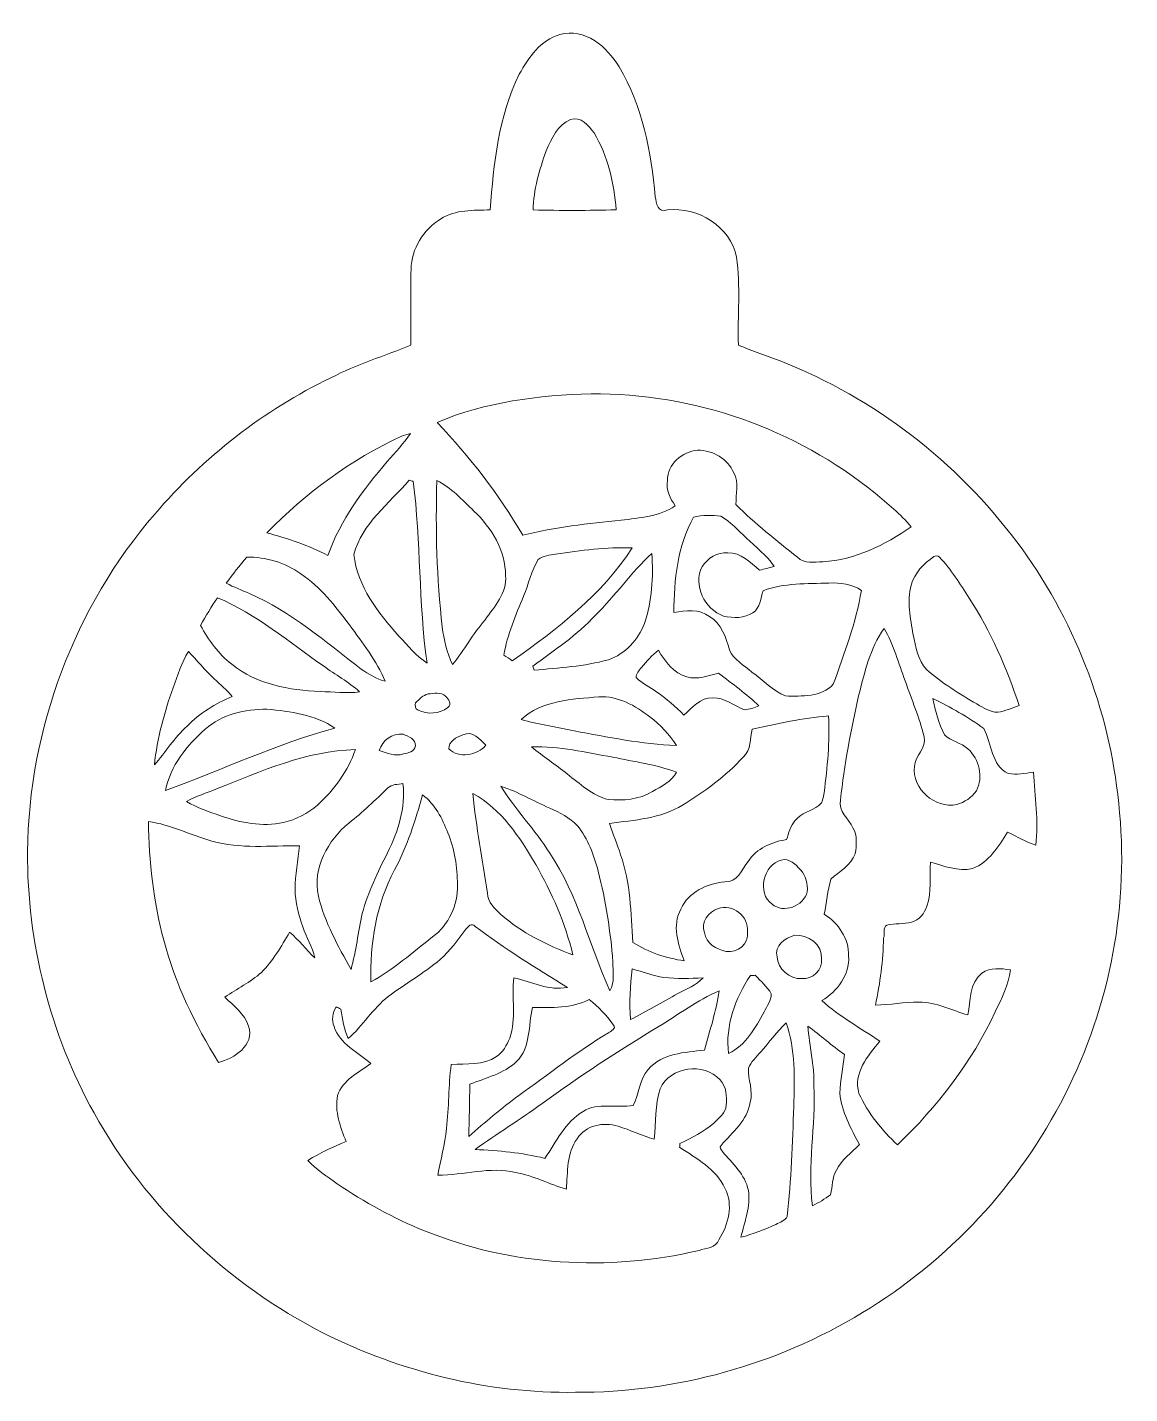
# Model space of a CAD drawing. Header units: centimetres. Extents: x -12.8 to 13, y -15.9 to 16.
import ezdxf

# ---------------------------------------------------------------- set-up
doc = ezdxf.new("R2010")
doc.units = ezdxf.units.CM
doc.header["$MEASUREMENT"] = 0
doc.layers.add('Layer 1', color=7, linetype='Continuous')

msp = doc.modelspace()

# ---------------------------------------------------------------- linework, layer by layer
at = {"layer": 'Layer 1', "color": 251, "lineweight": 9}
for points, knots in [([(-0.34659, 15.84936), (0.24361, 16.01905), (0.75866, 15.56291), (1.04194, 15.09336), (1.04194, 15.09336), (1.59086, 14.17931), (1.78842, 13.10652), (1.88755, 12.05841), (1.88755, 12.05841), (1.90554, 11.90989), (1.94364, 11.67036), (2.17013, 11.75114), (2.17013, 11.75114), (2.88132, 11.82876), (3.64121, 11.36909), (3.78585, 10.64695), (3.78585, 10.64695), (3.8818, 9.96821), (3.81019, 9.27747), (3.82783, 8.59378), (3.82783, 8.59378), (4.15767, 8.44421), (4.50763, 8.34507), (4.84206, 8.20573), (4.84206, 8.20573), (7.01836, 7.35024), (8.93394, 5.86258), (10.33447, 3.99356), (10.33447, 3.99356), (11.66656, 2.22297), (12.49912, 0.08231), (12.71784, -2.12184), (12.71784, -2.12184), (12.97431, -4.45229), (12.52205, -6.8533), (11.45525, -8.93962), (11.45525, -8.93962), (10.39867, -11.03089), (8.73567, -12.8096), (6.73261, -14.02245), (6.73261, -14.02245), (4.72178, -15.24271), (2.37191, -15.89711), (0.01924, -15.88406), (0.01924, -15.88406), (-2.01911, -15.91686), (-4.04899, -15.41063), (-5.86862, -14.50152), (-5.86862, -14.50152), (-8.10488, -13.3564), (-10.01694, -11.55759), (-11.23155, -9.35238), (-11.23155, -9.35238), (-12.26872, -7.49888), (-12.79048, -5.37234), (-12.78801, -3.25108), (-12.78801, -3.25108), (-12.75308, -0.38194), (-11.69193, 2.46815), (-9.81197, 4.6402), (-9.81197, 4.6402), (-8.6785, 5.97053), (-7.27127, 7.06731), (-5.69647, 7.8272), (-5.69647, 7.8272), (-5.09674, 8.14117), (-4.44622, 8.33379), (-3.82357, 8.59308), (-3.82357, 8.59308), (-3.82216, 9.18398), (-3.84156, 9.77524), (-3.81934, 10.36579), (-3.81934, 10.36579), (-3.8151, 10.84204), (-3.53218, 11.29712), (-3.12754, 11.53948), (-3.12754, 11.53948), (-2.78323, 11.76878), (-2.36307, 11.73492), (-1.96972, 11.75432), (-1.96972, 11.75432), (-1.89529, 12.83276), (-1.77534, 13.94119), (-1.29204, 14.92403), (-1.29204, 14.92403), (-1.08108, 15.31102), (-0.79144, 15.72131), (-0.34659, 15.84936), (-0.34659, 15.84936), (-0.34659, 15.84936), (-0.34659, 15.84936), (-0.34659, 15.84936)], [0, 0, 0, 0, 0.04166667, 0.04166667, 0.04166667, 0.04166667, 0.08333333, 0.08333333, 0.08333333, 0.08333333, 0.125, 0.125, 0.125, 0.125, 0.16666667, 0.16666667, 0.16666667, 0.16666667, 0.20833333, 0.20833333, 0.20833333, 0.20833333, 0.25, 0.25, 0.25, 0.25, 0.29166667, 0.29166667, 0.29166667, 0.29166667, 0.33333333, 0.33333333, 0.33333333, 0.33333333, 0.375, 0.375, 0.375, 0.375, 0.41666667, 0.41666667, 0.41666667, 0.41666667, 0.45833333, 0.45833333, 0.45833333, 0.45833333, 0.5, 0.5, 0.5, 0.5, 0.54166667, 0.54166667, 0.54166667, 0.54166667, 0.58333333, 0.58333333, 0.58333333, 0.58333333, 0.625, 0.625, 0.625, 0.625, 0.66666667, 0.66666667, 0.66666667, 0.66666667, 0.70833333, 0.70833333, 0.70833333, 0.70833333, 0.75, 0.75, 0.75, 0.75, 0.79166667, 0.79166667, 0.79166667, 0.79166667, 0.83333333, 0.83333333, 0.83333333, 0.83333333, 0.875, 0.875, 0.875, 0.875, 0.91666667, 0.91666667, 0.91666667, 0.91666667, 1, 1, 1, 1]), ([(-0.09118, 13.8664), (-0.39528, 13.74469), (-0.54097, 13.41202), (-0.66515, 13.13086), (-0.66515, 13.13086), (-0.82037, 12.68671), (-0.95937, 12.22528), (-0.96783, 11.75079), (-0.96783, 11.75079), (-0.32154, 11.73456), (0.32545, 11.73562), (0.97174, 11.75467), (0.97174, 11.75467), (0.92694, 12.37803), (0.77806, 13.01197), (0.45527, 13.55278), (0.45527, 13.55278), (0.33321, 13.72282), (0.14059, 13.9426), (-0.09118, 13.8664), (-0.09118, 13.8664), (-0.09118, 13.8664), (-0.09118, 13.8664), (-0.09118, 13.8664)], [0, 0, 0, 0, 0.14285714, 0.14285714, 0.14285714, 0.14285714, 0.28571429, 0.28571429, 0.28571429, 0.28571429, 0.42857143, 0.42857143, 0.42857143, 0.42857143, 0.57142857, 0.57142857, 0.57142857, 0.57142857, 0.71428571, 0.71428571, 0.71428571, 0.71428571, 1, 1, 1, 1]), ([(0.38507, 7.45502), (-0.83625, 7.42397), (-2.07944, 7.26205), (-3.21326, 6.78615), (-3.21326, 6.78615), (-2.45232, 5.98217), (-1.77005, 5.10552), (-1.21196, 4.14737), (-1.21196, 4.14737), (-0.45772, 4.33717), (0.31698, 4.41972), (1.08921, 4.49839), (1.08921, 4.49839), (1.52066, 4.55659), (1.98315, 4.5827), (2.35498, 4.83599), (2.35498, 4.83599), (2.23221, 5.00674), (2.12814, 5.20747), (2.17084, 5.42654), (2.17084, 5.42654), (2.16272, 5.80155), (2.51726, 6.10988), (2.87674, 6.13316), (2.87674, 6.13316), (3.2274, 6.14304), (3.58194, 5.92678), (3.72411, 5.60434), (3.72411, 5.60434), (3.85041, 5.37786), (3.7668, 5.11116), (3.77209, 4.86598), (3.77209, 4.86598), (4.21519, 4.41478), (4.71789, 4.02884), (5.20931, 3.63302), (5.20931, 3.63302), (5.3656, 3.46686), (5.60337, 3.52296), (5.80375, 3.52684), (5.80375, 3.52684), (6.55904, 3.57411), (7.25472, 3.91913), (7.8682, 4.34281), (7.8682, 4.34281), (7.62126, 4.63985), (7.32034, 4.88538), (7.024, 5.13056), (7.024, 5.13056), (5.16838, 6.64116), (2.7769, 7.47266), (0.38507, 7.45502), (0.38507, 7.45502), (0.38507, 7.45502), (0.38507, 7.45502), (0.38507, 7.45502)], [0, 0, 0, 0, 0.06666667, 0.06666667, 0.06666667, 0.06666667, 0.13333333, 0.13333333, 0.13333333, 0.13333333, 0.2, 0.2, 0.2, 0.2, 0.26666667, 0.26666667, 0.26666667, 0.26666667, 0.33333333, 0.33333333, 0.33333333, 0.33333333, 0.4, 0.4, 0.4, 0.4, 0.46666667, 0.46666667, 0.46666667, 0.46666667, 0.53333333, 0.53333333, 0.53333333, 0.53333333, 0.6, 0.6, 0.6, 0.6, 0.66666667, 0.66666667, 0.66666667, 0.66666667, 0.73333333, 0.73333333, 0.73333333, 0.73333333, 0.8, 0.8, 0.8, 0.8, 0.86666667, 0.86666667, 0.86666667, 0.86666667, 1, 1, 1, 1]), ([(-4.04758, 6.45948), (-5.22621, 5.91444), (-6.28913, 5.13515), (-7.18872, 4.20029), (-7.18872, 4.20029), (-6.69553, 4.07646), (-6.21787, 3.90607), (-5.76349, 3.67783), (-5.76349, 3.67783), (-5.47457, 4.50368), (-4.93905, 5.21241), (-4.37673, 5.8721), (-4.37673, 5.8721), (-4.19116, 6.08624), (-3.98973, 6.28944), (-3.83627, 6.52898), (-3.83627, 6.52898), (-3.90788, 6.50887), (-3.97914, 6.48876), (-4.04758, 6.45948), (-4.04758, 6.45948), (-4.04758, 6.45948), (-4.04758, 6.45948), (-4.04758, 6.45948)], [0, 0, 0, 0, 0.14285714, 0.14285714, 0.14285714, 0.14285714, 0.28571429, 0.28571429, 0.28571429, 0.28571429, 0.42857143, 0.42857143, 0.42857143, 0.42857143, 0.57142857, 0.57142857, 0.57142857, 0.57142857, 0.71428571, 0.71428571, 0.71428571, 0.71428571, 1, 1, 1, 1]), ([(-5.15954, 3.69758), (-5.07664, 2.95181), (-4.58839, 2.33762), (-4.11038, 1.79152), (-4.11038, 1.79152), (-3.90118, 1.57068), (-3.70398, 1.32833), (-3.44645, 1.16076), (-3.44645, 1.16076), (-3.65177, 2.56869), (-3.58721, 3.99921), (-3.77277, 5.40926), (-3.77277, 5.40926), (-3.79499, 5.41526), (-3.8398, 5.42796), (-3.86202, 5.43431), (-3.86202, 5.43431), (-4.33545, 4.89385), (-4.9641, 4.42148), (-5.15954, 3.69758), (-5.15954, 3.69758), (-5.15954, 3.69758), (-5.15954, 3.69758), (-5.15954, 3.69758)], [0, 0, 0, 0, 0.14285714, 0.14285714, 0.14285714, 0.14285714, 0.28571429, 0.28571429, 0.28571429, 0.28571429, 0.42857143, 0.42857143, 0.42857143, 0.42857143, 0.57142857, 0.57142857, 0.57142857, 0.57142857, 0.71428571, 0.71428571, 0.71428571, 0.71428571, 1, 1, 1, 1]), ([(-3.21891, 5.42408), (-3.25136, 4.28284), (-3.2242, 3.13913), (-3.09085, 2.0046), (-3.09085, 2.0046), (-3.05769, 1.70086), (-2.98537, 1.39923), (-2.84955, 1.12442), (-2.84955, 1.12442), (-2.5825, 1.46379), (-2.37083, 1.84444), (-2.08896, 2.17323), (-2.08896, 2.17323), (-1.87271, 2.47556), (-1.57426, 2.80117), (-1.61165, 3.20299), (-1.61165, 3.20299), (-1.60989, 3.79036), (-1.9415, 4.31847), (-2.35213, 4.71358), (-2.35213, 4.71358), (-2.62448, 4.96687), (-2.8746, 5.26533), (-3.21891, 5.42408), (-3.21891, 5.42408), (-3.21891, 5.42408), (-3.21891, 5.42408), (-3.21891, 5.42408)], [0, 0, 0, 0, 0.125, 0.125, 0.125, 0.125, 0.25, 0.25, 0.25, 0.25, 0.375, 0.375, 0.375, 0.375, 0.5, 0.5, 0.5, 0.5, 0.625, 0.625, 0.625, 0.625, 0.75, 0.75, 0.75, 0.75, 1, 1, 1, 1]), ([(2.78325, 4.56965), (2.39837, 3.90007), (2.33029, 3.09997), (2.32041, 2.34186), (2.32041, 2.34186), (2.59699, 2.39301), (2.91484, 2.42723), (3.15649, 2.24872), (3.15649, 2.24872), (3.43907, 2.09068), (3.53185, 1.75766), (3.62039, 1.46873), (3.62039, 1.46873), (3.71811, 1.23166), (3.96259, 1.10819), (4.1464, 0.94662), (4.1464, 0.94662), (4.40674, 0.76106), (4.62969, 0.51411), (4.92991, 0.39029), (4.92991, 0.39029), (5.30139, 0.38853), (5.77588, 0.35572), (6.04716, 0.66581), (6.04716, 0.66581), (6.30116, 1.38442), (6.58162, 2.10338), (6.70333, 2.85938), (6.70333, 2.85938), (6.48108, 3.00508), (6.20697, 3.04318), (5.94592, 3.03013), (5.94592, 3.03013), (5.43333, 3.01002), (4.89781, 3.03577), (4.40956, 2.85162), (4.40956, 2.85162), (4.34394, 2.67876), (4.33972, 2.44875), (4.17038, 2.33515), (4.17038, 2.33515), (3.96929, 2.20427), (3.70824, 2.20462), (3.48246, 2.25931), (3.48246, 2.25931), (3.03655, 2.41559), (2.76173, 2.9825), (2.98116, 3.41783), (2.98116, 3.41783), (3.11169, 3.60868), (3.34099, 3.76284), (3.58088, 3.73356), (3.58088, 3.73356), (3.89097, 3.75403), (4.10687, 3.50708), (4.32489, 3.33069), (4.32489, 3.33069), (4.43884, 3.35786), (4.55455, 3.38643), (4.66744, 3.4203), (4.66744, 3.4203), (4.49422, 3.68523), (4.22788, 3.86691), (4.00986, 4.09058), (4.00986, 4.09058), (3.81478, 4.2592), (3.64685, 4.46628), (3.41896, 4.59187), (3.41896, 4.59187), (3.21223, 4.6141), (2.98469, 4.63138), (2.78325, 4.56965), (2.78325, 4.56965), (2.78325, 4.56965), (2.78325, 4.56965), (2.78325, 4.56965)], [0, 0, 0, 0, 0.05, 0.05, 0.05, 0.05, 0.1, 0.1, 0.1, 0.1, 0.15, 0.15, 0.15, 0.15, 0.2, 0.2, 0.2, 0.2, 0.25, 0.25, 0.25, 0.25, 0.3, 0.3, 0.3, 0.3, 0.35, 0.35, 0.35, 0.35, 0.4, 0.4, 0.4, 0.4, 0.45, 0.45, 0.45, 0.45, 0.5, 0.5, 0.5, 0.5, 0.55, 0.55, 0.55, 0.55, 0.6, 0.6, 0.6, 0.6, 0.65, 0.65, 0.65, 0.65, 0.7, 0.7, 0.7, 0.7, 0.75, 0.75, 0.75, 0.75, 0.8, 0.8, 0.8, 0.8, 0.85, 0.85, 0.85, 0.85, 0.9, 0.9, 0.9, 0.9, 1, 1, 1, 1]), ([(-0.44502, 3.7064), (-0.58084, 3.67818), (-0.73923, 3.6743), (-0.85142, 3.58152), (-0.85142, 3.58152), (-1.00876, 3.31446), (-1.07437, 3.00719), (-1.19291, 2.72286), (-1.19291, 2.72286), (-1.376, 2.27448), (-1.5672, 1.82398), (-1.6561, 1.34491), (-1.6561, 1.34491), (-1.58908, 1.30257), (-1.5224, 1.25918), (-1.45608, 1.21544), (-1.45608, 1.21544), (-0.40021, 1.94569), (0.6366, 2.76625), (1.34851, 3.85033), (1.34851, 3.85033), (0.74702, 3.87997), (0.14941, 3.78613), (-0.44502, 3.7064), (-0.44502, 3.7064), (-0.44502, 3.7064), (-0.44502, 3.7064), (-0.44502, 3.7064)], [0, 0, 0, 0, 0.125, 0.125, 0.125, 0.125, 0.25, 0.25, 0.25, 0.25, 0.375, 0.375, 0.375, 0.375, 0.5, 0.5, 0.5, 0.5, 0.625, 0.625, 0.625, 0.625, 0.75, 0.75, 0.75, 0.75, 1, 1, 1, 1]), ([(-7.6625, 3.63867), (-7.82654, 3.43829), (-7.98917, 3.2365), (-8.14157, 3.0266), (-8.14157, 3.0266), (-7.96659, 2.93311), (-7.77962, 2.86573), (-7.59935, 2.78353), (-7.59935, 2.78353), (-6.62709, 2.36514), (-5.82347, 1.655), (-4.98915, 1.02035), (-4.98915, 1.02035), (-4.81382, 0.90217), (-4.63108, 0.78469), (-4.42329, 0.73319), (-4.42329, 0.73319), (-4.62967, 1.21508), (-4.95387, 1.63136), (-5.26008, 2.05187), (-5.26008, 2.05187), (-5.59628, 2.48614), (-5.92859, 2.94264), (-6.39885, 3.2432), (-6.39885, 3.2432), (-6.76362, 3.5092), (-7.21306, 3.64008), (-7.6625, 3.63867), (-7.6625, 3.63867), (-7.6625, 3.63867), (-7.6625, 3.63867), (-7.6625, 3.63867)], [0, 0, 0, 0, 0.11111111, 0.11111111, 0.11111111, 0.11111111, 0.22222222, 0.22222222, 0.22222222, 0.22222222, 0.33333333, 0.33333333, 0.33333333, 0.33333333, 0.44444444, 0.44444444, 0.44444444, 0.44444444, 0.55555556, 0.55555556, 0.55555556, 0.55555556, 0.66666667, 0.66666667, 0.66666667, 0.66666667, 0.77777778, 0.77777778, 0.77777778, 0.77777778, 1, 1, 1, 1]), ([(0.48843, 2.2773), (0.06122, 1.80987), (-0.47289, 1.46626), (-0.97348, 1.08597), (-0.97348, 1.08597), (-0.96713, 1.06339), (-0.95408, 1.01753), (-0.94773, 0.9946), (-0.94773, 0.9946), (-0.36494, 1.04363), (0.22456, 1.08314), (0.79147, 1.2366), (0.79147, 1.2366), (1.18129, 1.37207), (1.49032, 1.70298), (1.63179, 2.08715), (1.63179, 2.08715), (1.81382, 2.61244), (1.84098, 3.17406), (1.80747, 3.72439), (1.80747, 3.72439), (1.32381, 3.28377), (0.95375, 2.73626), (0.48843, 2.2773), (0.48843, 2.2773), (0.48843, 2.2773), (0.48843, 2.2773), (0.48843, 2.2773)], [0, 0, 0, 0, 0.125, 0.125, 0.125, 0.125, 0.25, 0.25, 0.25, 0.25, 0.375, 0.375, 0.375, 0.375, 0.5, 0.5, 0.5, 0.5, 0.625, 0.625, 0.625, 0.625, 0.75, 0.75, 0.75, 0.75, 1, 1, 1, 1]), ([(8.39631, 3.64678), (8.15712, 3.48627), (7.95146, 3.26119), (7.86397, 2.98179), (7.86397, 2.98179), (7.76978, 2.59974), (7.84845, 2.20321), (7.91336, 1.82327), (7.91336, 1.82327), (7.97509, 1.54105), (8.02342, 1.22955), (8.22945, 1.00906), (8.22945, 1.00906), (8.58222, 0.6898), (8.99427, 0.44673), (9.40102, 0.20367), (9.40102, 0.20367), (9.55448, 0.12218), (9.71005, 0.00576), (9.89279, 0.00894), (9.89279, 0.00894), (10.066, 0.03187), (10.22405, 0.11547), (10.39021, 0.16698), (10.39021, 0.16698), (10.10093, 1.04434), (9.7298, 1.89771), (9.2264, 2.67417), (9.2264, 2.67417), (9.00662, 3.00367), (8.80518, 3.35045), (8.52825, 3.63655), (8.52825, 3.63655), (8.49544, 3.67112), (8.43476, 3.67042), (8.39631, 3.64678), (8.39631, 3.64678), (8.39631, 3.64678), (8.39631, 3.64678), (8.39631, 3.64678)], [0, 0, 0, 0, 0.09090909, 0.09090909, 0.09090909, 0.09090909, 0.18181818, 0.18181818, 0.18181818, 0.18181818, 0.27272727, 0.27272727, 0.27272727, 0.27272727, 0.36363636, 0.36363636, 0.36363636, 0.36363636, 0.45454545, 0.45454545, 0.45454545, 0.45454545, 0.54545455, 0.54545455, 0.54545455, 0.54545455, 0.63636364, 0.63636364, 0.63636364, 0.63636364, 0.72727273, 0.72727273, 0.72727273, 0.72727273, 0.81818182, 0.81818182, 0.81818182, 0.81818182, 1, 1, 1, 1]), ([(-8.34548, 2.68828), (-8.49188, 2.48085), (-8.61464, 2.25825), (-8.742, 2.03882), (-8.742, 2.03882), (-8.55397, 1.69909), (-8.3296, 1.36784), (-8.0121, 1.13641), (-8.0121, 1.13641), (-7.43566, 0.66158), (-6.66731, 0.5247), (-5.94165, 0.49436), (-5.94165, 0.49436), (-5.6372, 0.49013), (-5.32958, 0.44603), (-5.02548, 0.4873), (-5.02548, 0.4873), (-5.28125, 0.7219), (-5.58958, 0.88947), (-5.86933, 1.09232), (-5.86933, 1.09232), (-6.67789, 1.64688), (-7.43425, 2.30376), (-8.34548, 2.68828), (-8.34548, 2.68828), (-8.34548, 2.68828), (-8.34548, 2.68828), (-8.34548, 2.68828)], [0, 0, 0, 0, 0.125, 0.125, 0.125, 0.125, 0.25, 0.25, 0.25, 0.25, 0.375, 0.375, 0.375, 0.375, 0.5, 0.5, 0.5, 0.5, 0.625, 0.625, 0.625, 0.625, 0.75, 0.75, 0.75, 0.75, 1, 1, 1, 1]), ([(6.63912, 0.39452), (6.46062, -0.40875), (6.29799, -1.21873), (6.2165, -2.03823), (6.2165, -2.03823), (6.15547, -2.3074), (6.40347, -2.47391), (6.50613, -2.69087), (6.50613, -2.69087), (6.61055, -2.87432), (6.59397, -3.09763), (6.55763, -3.298), (6.55763, -3.298), (6.46732, -3.57634), (6.18722, -3.70334), (5.99072, -3.89279), (5.99072, -3.89279), (5.92263, -4.16054), (5.87924, -4.43747), (5.83761, -4.71158), (5.83761, -4.71158), (6.16711, -4.92007), (6.42005, -5.28414), (6.40523, -5.6856), (6.40523, -5.6856), (6.43804, -6.13151), (6.14206, -6.50969), (5.78011, -6.72947), (5.78011, -6.72947), (6.18933, -7.10236), (6.67969, -7.36588), (7.13195, -7.68021), (7.13195, -7.68021), (6.85432, -8.02523), (6.50507, -8.41928), (6.64724, -8.89906), (6.64724, -8.89906), (6.85679, -9.35696), (7.18275, -9.75913), (7.54929, -10.10168), (7.54929, -10.10168), (8.47957, -9.20527), (9.28425, -8.16775), (9.83387, -6.99441), (9.83387, -6.99441), (9.97393, -6.67656), (10.15632, -6.36364), (10.18595, -6.01051), (10.18595, -6.01051), (9.9697, -5.98335), (9.709, -5.94242), (9.52097, -6.0853), (9.52097, -6.0853), (9.2204, -6.31355), (9.25991, -6.733), (9.195, -7.06391), (9.195, -7.06391), (8.81435, -6.95878), (8.4524, -6.75628), (8.04882, -6.76581), (8.04882, -6.76581), (7.70804, -6.75628), (7.37255, -6.83107), (7.03282, -6.83707), (7.03282, -6.83707), (7.14324, -6.31813), (7.21168, -5.7932), (7.22262, -5.26227), (7.22262, -5.26227), (7.2713, -5.19277), (7.18875, -5.00368), (7.30164, -4.96699), (7.30164, -4.96699), (7.48826, -4.91761), (7.68793, -4.94618), (7.87526, -4.89644), (7.87526, -4.89644), (8.05094, -4.84493), (8.18112, -4.69006), (8.23615, -4.51897), (8.23615, -4.51897), (8.34727, -4.18771), (8.30281, -3.83387), (8.31834, -3.49168), (8.31834, -3.49168), (8.6369, -3.58234), (8.96322, -3.71922), (9.30189, -3.64478), (9.30189, -3.64478), (9.68783, -3.49344), (9.91219, -3.12444), (10.12139, -2.7893), (10.12139, -2.7893), (10.338, -2.8976), (10.55108, -3.02001), (10.78179, -3.09833), (10.78179, -3.09833), (10.84741, -2.52965), (10.75886, -1.95921), (10.72464, -1.39124), (10.72464, -1.39124), (10.53062, -1.41629), (10.32883, -1.45509), (10.13621, -1.42299), (10.13621, -1.42299), (9.73475, -1.22261), (9.74604, -0.7199), (9.56753, -0.36995), (9.56753, -0.36995), (9.19323, -0.10043), (8.78613, 0.12994), (8.37232, 0.33349), (8.37232, 0.33349), (8.42453, 0.03892), (8.52013, -0.24824), (8.64361, -0.51988), (8.64361, -0.51988), (8.80306, -0.66346), (9.03695, -0.69838), (9.19428, -0.84867), (9.19428, -0.84867), (9.46135, -1.08644), (9.55907, -1.50554), (9.39185, -1.82868), (9.39185, -1.82868), (9.28143, -1.98285), (9.11527, -2.09538), (8.93324, -2.14618), (8.93324, -2.14618), (8.42242, -2.24496), (7.88267, -1.78035), (7.94228, -1.25471), (7.94228, -1.25471), (7.95675, -1.00071), (8.23756, -0.82856), (8.17335, -0.56115), (8.17335, -0.56115), (8.06011, -0.11348), (7.8749, 0.31127), (7.72603, 0.7473), (7.72603, 0.7473), (7.57152, 1.15864), (7.46215, 1.59079), (7.2332, 1.96968), (7.2332, 1.96968), (6.90335, 1.50542), (6.77988, 0.93639), (6.63912, 0.39452), (6.63912, 0.39452), (6.63912, 0.39452), (6.63912, 0.39452), (6.63912, 0.39452)], [0, 0, 0, 0, 0.02564103, 0.02564103, 0.02564103, 0.02564103, 0.05128205, 0.05128205, 0.05128205, 0.05128205, 0.07692308, 0.07692308, 0.07692308, 0.07692308, 0.1025641, 0.1025641, 0.1025641, 0.1025641, 0.12820513, 0.12820513, 0.12820513, 0.12820513, 0.15384615, 0.15384615, 0.15384615, 0.15384615, 0.17948718, 0.17948718, 0.17948718, 0.17948718, 0.20512821, 0.20512821, 0.20512821, 0.20512821, 0.23076923, 0.23076923, 0.23076923, 0.23076923, 0.25641026, 0.25641026, 0.25641026, 0.25641026, 0.28205128, 0.28205128, 0.28205128, 0.28205128, 0.30769231, 0.30769231, 0.30769231, 0.30769231, 0.33333333, 0.33333333, 0.33333333, 0.33333333, 0.35897436, 0.35897436, 0.35897436, 0.35897436, 0.38461538, 0.38461538, 0.38461538, 0.38461538, 0.41025641, 0.41025641, 0.41025641, 0.41025641, 0.43589744, 0.43589744, 0.43589744, 0.43589744, 0.46153846, 0.46153846, 0.46153846, 0.46153846, 0.48717949, 0.48717949, 0.48717949, 0.48717949, 0.51282051, 0.51282051, 0.51282051, 0.51282051, 0.53846154, 0.53846154, 0.53846154, 0.53846154, 0.56410256, 0.56410256, 0.56410256, 0.56410256, 0.58974359, 0.58974359, 0.58974359, 0.58974359, 0.61538462, 0.61538462, 0.61538462, 0.61538462, 0.64102564, 0.64102564, 0.64102564, 0.64102564, 0.66666667, 0.66666667, 0.66666667, 0.66666667, 0.69230769, 0.69230769, 0.69230769, 0.69230769, 0.71794872, 0.71794872, 0.71794872, 0.71794872, 0.74358974, 0.74358974, 0.74358974, 0.74358974, 0.76923077, 0.76923077, 0.76923077, 0.76923077, 0.79487179, 0.79487179, 0.79487179, 0.79487179, 0.82051282, 0.82051282, 0.82051282, 0.82051282, 0.84615385, 0.84615385, 0.84615385, 0.84615385, 0.87179487, 0.87179487, 0.87179487, 0.87179487, 0.8974359, 0.8974359, 0.8974359, 0.8974359, 0.92307692, 0.92307692, 0.92307692, 0.92307692, 0.94871795, 0.94871795, 0.94871795, 0.94871795, 1, 1, 1, 1]), ([(-9.38546, 0.58361), (-9.58655, -0.00165), (-9.76047, -0.60208), (-9.81868, -1.22085), (-9.81868, -1.22085), (-9.56396, -0.91852), (-9.34631, -0.58444), (-9.05809, -0.31209), (-9.05809, -0.31209), (-8.75751, -0.01223), (-8.3931, 0.21778), (-8.0008, 0.37653), (-8.0008, 0.37653), (-8.12358, 0.53316), (-8.28198, 0.65628), (-8.42379, 0.79422), (-8.42379, 0.79422), (-8.64075, 0.99178), (-8.82349, 1.22249), (-9.02703, 1.4331), (-9.02703, 1.4331), (-9.1865, 1.16852), (-9.27469, 0.86971), (-9.38546, 0.58361), (-9.38546, 0.58361), (-9.38546, 0.58361), (-9.38546, 0.58361), (-9.38546, 0.58361)], [0, 0, 0, 0, 0.125, 0.125, 0.125, 0.125, 0.25, 0.25, 0.25, 0.25, 0.375, 0.375, 0.375, 0.375, 0.5, 0.5, 0.5, 0.5, 0.625, 0.625, 0.625, 0.625, 0.75, 0.75, 0.75, 0.75, 1, 1, 1, 1]), ([(1.56476, 1.0581), (1.50726, 0.98931), (1.44199, 0.91522), (1.43635, 0.82103), (1.43635, 0.82103), (1.57816, 0.68345), (1.76126, 0.59878), (1.91965, 0.48166), (1.91965, 0.48166), (2.15531, 0.33243), (2.35393, 0.13488), (2.55642, -0.05527), (2.55642, -0.05527), (2.7515, 0.11301), (2.94588, 0.35995), (3.22775, 0.34654), (3.22775, 0.34654), (3.50821, 0.35748), (3.72446, 0.16098), (3.97282, 0.07032), (3.97282, 0.07032), (4.09066, 0.07702), (4.20283, 0.11618), (4.31044, 0.16204), (4.31044, 0.16204), (4.01127, 0.43439), (3.69095, 0.68098), (3.3671, 0.92193), (3.3671, 0.92193), (3.12333, 0.87042), (2.87815, 0.76388), (2.62486, 0.83444), (2.62486, 0.83444), (2.31054, 0.91628), (2.11791, 1.20168), (1.95846, 1.46167), (1.95846, 1.46167), (1.80888, 1.34632), (1.68964, 1.19815), (1.56476, 1.0581), (1.56476, 1.0581), (1.56476, 1.0581), (1.56476, 1.0581), (1.56476, 1.0581)], [0, 0, 0, 0, 0.08333333, 0.08333333, 0.08333333, 0.08333333, 0.16666667, 0.16666667, 0.16666667, 0.16666667, 0.25, 0.25, 0.25, 0.25, 0.33333333, 0.33333333, 0.33333333, 0.33333333, 0.41666667, 0.41666667, 0.41666667, 0.41666667, 0.5, 0.5, 0.5, 0.5, 0.58333333, 0.58333333, 0.58333333, 0.58333333, 0.66666667, 0.66666667, 0.66666667, 0.66666667, 0.75, 0.75, 0.75, 0.75, 0.83333333, 0.83333333, 0.83333333, 0.83333333, 1, 1, 1, 1]), ([(-3.42281, 0.43721), (-3.5417, 0.40863), (-3.63307, 0.31762), (-3.71527, 0.2326), (-3.71527, 0.2326), (-3.72973, 0.16733), (-3.72938, 0.08796), (-3.65706, 0.05903), (-3.65706, 0.05903), (-3.44151, -0.04751), (-3.15364, -0.0274), (-2.96032, 0.11759), (-2.96032, 0.11759), (-2.86366, 0.19767), (-2.93563, 0.32256), (-3.01394, 0.38359), (-3.01394, 0.38359), (-3.12048, 0.48836), (-3.29158, 0.44956), (-3.42281, 0.43721), (-3.42281, 0.43721), (-3.42281, 0.43721), (-3.42281, 0.43721), (-3.42281, 0.43721)], [0, 0, 0, 0, 0.14285714, 0.14285714, 0.14285714, 0.14285714, 0.28571429, 0.28571429, 0.28571429, 0.28571429, 0.42857143, 0.42857143, 0.42857143, 0.42857143, 0.57142857, 0.57142857, 0.57142857, 0.57142857, 0.71428571, 0.71428571, 0.71428571, 0.71428571, 1, 1, 1, 1]), ([(0.56887, 0.36948), (-0.05167, 0.31726), (-0.76851, 0.28904), (-1.2497, -0.16287), (-1.2497, -0.16287), (-0.84154, -0.27117), (-0.4242, -0.33784), (-0.0111, -0.42498), (-0.0111, -0.42498), (0.78018, -0.5735), (1.57428, -0.73154), (2.38073, -0.7707), (2.38073, -0.7707), (2.22551, -0.50506), (1.99832, -0.28846), (1.76126, -0.09619), (1.76126, -0.09619), (1.41871, 0.16204), (1.01442, 0.3977), (0.56887, 0.36948), (0.56887, 0.36948), (0.56887, 0.36948), (0.56887, 0.36948), (0.56887, 0.36948)], [0, 0, 0, 0, 0.14285714, 0.14285714, 0.14285714, 0.14285714, 0.28571429, 0.28571429, 0.28571429, 0.28571429, 0.42857143, 0.42857143, 0.42857143, 0.42857143, 0.57142857, 0.57142857, 0.57142857, 0.57142857, 0.71428571, 0.71428571, 0.71428571, 0.71428571, 1, 1, 1, 1]), ([(-8.63228, -0.38476), (-9.05879, -0.76718), (-9.45249, -1.24096), (-9.55868, -1.81881), (-9.55868, -1.81881), (-8.23929, -1.33444), (-6.96153, -0.72943), (-5.60051, -0.36183), (-5.60051, -0.36183), (-6.05701, -0.03869), (-6.65038, 0.02269), (-7.18942, 0.08584), (-7.18942, 0.08584), (-7.7013, 0.07843), (-8.23929, -0.03587), (-8.63228, -0.38476), (-8.63228, -0.38476), (-8.63228, -0.38476), (-8.63228, -0.38476), (-8.63228, -0.38476)], [0, 0, 0, 0, 0.16666667, 0.16666667, 0.16666667, 0.16666667, 0.33333333, 0.33333333, 0.33333333, 0.33333333, 0.5, 0.5, 0.5, 0.5, 0.66666667, 0.66666667, 0.66666667, 0.66666667, 1, 1, 1, 1]), ([(4.14744, -0.38229), (4.1037, -0.60454), (4.12945, -0.87019), (3.94389, -1.03634), (3.94389, -1.03634), (3.53361, -1.4812), (3.04149, -1.84668), (2.52537, -2.15853), (2.52537, -2.15853), (2.01384, -2.47779), (1.39648, -2.5099), (0.81511, -2.58645), (0.81511, -2.58645), (0.88637, -2.83728), (1.00349, -3.07152), (1.07687, -3.32164), (1.07687, -3.32164), (1.30723, -3.97816), (1.31746, -4.68124), (1.36509, -5.36846), (1.36509, -5.36846), (1.72351, -5.60552), (2.13908, -5.7357), (2.56171, -5.80061), (2.56171, -5.80061), (2.42765, -5.41996), (2.26679, -4.97123), (2.48657, -4.58988), (2.48657, -4.58988), (2.66296, -4.18983), (3.09758, -3.99051), (3.51244, -3.95593), (3.51244, -3.95593), (3.81195, -3.97816), (3.90121, -3.66313), (4.05678, -3.4758), (4.05678, -3.4758), (4.2494, -3.16853), (4.6117, -3.02178), (4.95566, -2.96428), (4.95566, -2.96428), (5.00611, -2.81258), (5.04421, -2.64924), (5.15039, -2.52471), (5.15039, -2.52471), (5.29398, -2.34515), (5.5314, -2.29858), (5.71167, -2.16841), (5.71167, -2.16841), (5.80868, -2.1035), (5.80657, -1.97403), (5.83232, -1.87102), (5.83232, -1.87102), (5.90887, -1.27623), (5.96849, -0.67686), (5.93604, -0.07608), (5.93604, -0.07608), (5.33243, -0.12406), (4.73905, -0.25988), (4.14744, -0.38229), (4.14744, -0.38229), (4.14744, -0.38229), (4.14744, -0.38229), (4.14744, -0.38229)], [0, 0, 0, 0, 0.05882353, 0.05882353, 0.05882353, 0.05882353, 0.11764706, 0.11764706, 0.11764706, 0.11764706, 0.17647059, 0.17647059, 0.17647059, 0.17647059, 0.23529412, 0.23529412, 0.23529412, 0.23529412, 0.29411765, 0.29411765, 0.29411765, 0.29411765, 0.35294118, 0.35294118, 0.35294118, 0.35294118, 0.41176471, 0.41176471, 0.41176471, 0.41176471, 0.47058824, 0.47058824, 0.47058824, 0.47058824, 0.52941176, 0.52941176, 0.52941176, 0.52941176, 0.58823529, 0.58823529, 0.58823529, 0.58823529, 0.64705882, 0.64705882, 0.64705882, 0.64705882, 0.70588235, 0.70588235, 0.70588235, 0.70588235, 0.76470588, 0.76470588, 0.76470588, 0.76470588, 0.82352941, 0.82352941, 0.82352941, 0.82352941, 0.88235294, 0.88235294, 0.88235294, 0.88235294, 1, 1, 1, 1]), ([(-4.56476, -0.88289), (-4.38519, -0.94603), (-4.19399, -1.03282), (-4.00102, -0.96156), (-4.00102, -0.96156), (-3.89624, -0.94251), (-3.74031, -0.90758), (-3.72162, -0.77776), (-3.72162, -0.77776), (-3.69763, -0.61866), (-3.89271, -0.55092), (-4.00737, -0.50294), (-4.00737, -0.50294), (-4.25925, -0.47719), (-4.49702, -0.64159), (-4.56476, -0.88289), (-4.56476, -0.88289), (-4.56476, -0.88289), (-4.56476, -0.88289), (-4.56476, -0.88289)], [0, 0, 0, 0, 0.16666667, 0.16666667, 0.16666667, 0.16666667, 0.33333333, 0.33333333, 0.33333333, 0.33333333, 0.5, 0.5, 0.5, 0.5, 0.66666667, 0.66666667, 0.66666667, 0.66666667, 1, 1, 1, 1]), ([(-2.61107, -0.5167), (-2.75324, -0.56327), (-2.9515, -0.67722), (-2.93845, -0.84232), (-2.93845, -0.84232), (-2.70385, -1.08291), (-2.27876, -0.99895), (-2.07026, -0.76118), (-2.07026, -0.76118), (-2.21773, -0.62183), (-2.37577, -0.4084), (-2.61107, -0.5167), (-2.61107, -0.5167), (-2.61107, -0.5167), (-2.61107, -0.5167), (-2.61107, -0.5167)], [0, 0, 0, 0, 0.2, 0.2, 0.2, 0.2, 0.4, 0.4, 0.4, 0.4, 0.6, 0.6, 0.6, 0.6, 1, 1, 1, 1]), ([(-8.36628, -1.77929), (-8.60124, -1.87666), (-8.84501, -1.95392), (-9.06938, -2.07492), (-9.06938, -2.07492), (-8.82278, -2.22626), (-8.54479, -2.3134), (-8.27316, -2.40865), (-8.27316, -2.40865), (-7.80537, -2.57269), (-7.29631, -2.6757), (-6.80348, -2.56528), (-6.80348, -2.56528), (-6.5075, -2.50813), (-6.24257, -2.34586), (-6.00762, -2.16276), (-6.00762, -2.16276), (-5.62133, -1.8054), (-5.29148, -1.36584), (-5.1232, -0.86278), (-5.1232, -0.86278), (-6.26691, -0.89065), (-7.32066, -1.36584), (-8.36628, -1.77929), (-8.36628, -1.77929), (-8.36628, -1.77929), (-8.36628, -1.77929), (-8.36628, -1.77929)], [0, 0, 0, 0, 0.125, 0.125, 0.125, 0.125, 0.25, 0.25, 0.25, 0.25, 0.375, 0.375, 0.375, 0.375, 0.5, 0.5, 0.5, 0.5, 0.625, 0.625, 0.625, 0.625, 0.75, 0.75, 0.75, 0.75, 1, 1, 1, 1]), ([(-1.00382, -0.79928), (-0.73923, -1.02647), (-0.43973, -1.2085), (-0.17232, -1.43251), (-0.17232, -1.43251), (0.12472, -1.65759), (0.41294, -1.93275), (0.7823, -2.03012), (0.7823, -2.03012), (1.13437, -2.06187), (1.51008, -2.02906), (1.82052, -1.8435), (1.82052, -1.8435), (2.02831, -1.72603), (2.26255, -1.6082), (2.38461, -1.3923), (2.38461, -1.3923), (1.90448, -1.21238), (1.39437, -1.14606), (0.89554, -1.03952), (0.89554, -1.03952), (0.26689, -0.93228), (-0.36176, -0.77811), (-1.00382, -0.79928), (-1.00382, -0.79928), (-1.00382, -0.79928), (-1.00382, -0.79928), (-1.00382, -0.79928)], [0, 0, 0, 0, 0.125, 0.125, 0.125, 0.125, 0.25, 0.25, 0.25, 0.25, 0.375, 0.375, 0.375, 0.375, 0.5, 0.5, 0.5, 0.5, 0.625, 0.625, 0.625, 0.625, 0.75, 0.75, 0.75, 0.75, 1, 1, 1, 1]), ([(-4.36261, -1.75954), (-4.65824, -2.04176), (-4.95211, -2.32716), (-5.2749, -2.57869), (-5.2749, -2.57869), (-5.76843, -2.98544), (-6.12933, -3.62785), (-5.98716, -4.28472), (-5.98716, -4.28472), (-5.84428, -4.8982), (-5.52854, -5.45347), (-5.2248, -5.99922), (-5.2248, -5.99922), (-5.1038, -5.56989), (-5.05829, -5.12574), (-4.96234, -4.69183), (-4.96234, -4.69183), (-4.8244, -4.19617), (-4.60497, -3.72874), (-4.37143, -3.27225), (-4.37143, -3.27225), (-4.11884, -2.77448), (-3.94775, -2.22238), (-4.01019, -1.65723), (-4.01019, -1.65723), (-4.13013, -1.68158), (-4.27124, -1.6657), (-4.36261, -1.75954), (-4.36261, -1.75954), (-4.36261, -1.75954), (-4.36261, -1.75954), (-4.36261, -1.75954)], [0, 0, 0, 0, 0.11111111, 0.11111111, 0.11111111, 0.11111111, 0.22222222, 0.22222222, 0.22222222, 0.22222222, 0.33333333, 0.33333333, 0.33333333, 0.33333333, 0.44444444, 0.44444444, 0.44444444, 0.44444444, 0.55555556, 0.55555556, 0.55555556, 0.55555556, 0.66666667, 0.66666667, 0.66666667, 0.66666667, 0.77777778, 0.77777778, 0.77777778, 0.77777778, 1, 1, 1, 1]), ([(-2.37824, -1.89042), (-2.29851, -2.67076), (-2.1574, -3.44299), (-2.03534, -4.21769), (-2.03534, -4.21769), (-2.03499, -4.43359), (-1.86424, -4.57506), (-1.72525, -4.7137), (-1.72525, -4.7137), (-1.23806, -5.14409), (-0.64434, -5.43442), (-0.03932, -5.66056), (-0.03932, -5.66056), (-0.21818, -4.91584), (-0.53109, -4.20852), (-0.90892, -3.54459), (-0.90892, -3.54459), (-1.28145, -2.90713), (-1.71219, -2.25343), (-2.37824, -1.89042), (-2.37824, -1.89042), (-2.37824, -1.89042), (-2.37824, -1.89042), (-2.37824, -1.89042)], [0, 0, 0, 0, 0.14285714, 0.14285714, 0.14285714, 0.14285714, 0.28571429, 0.28571429, 0.28571429, 0.28571429, 0.42857143, 0.42857143, 0.42857143, 0.42857143, 0.57142857, 0.57142857, 0.57142857, 0.57142857, 0.71428571, 0.71428571, 0.71428571, 0.71428571, 1, 1, 1, 1]), ([(-1.7196, -1.72073), (-1.38094, -2.27071), (-0.92127, -2.73673), (-0.58013, -3.28601), (-0.58013, -3.28601), (0.08662, -4.26391), (0.33709, -5.43689), (0.8271, -6.49946), (0.8271, -6.49946), (0.9474, -6.29802), (0.89201, -6.04861), (0.8966, -5.82742), (0.8966, -5.82742), (0.84121, -5.11234), (0.72797, -4.40043), (0.5544, -3.7044), (0.5544, -3.7044), (0.44434, -3.32975), (0.32227, -2.94452), (0.0651, -2.64113), (0.0651, -2.64113), (-0.11235, -2.45204), (-0.34518, -2.32857), (-0.58084, -2.22803), (-0.58084, -2.22803), (-0.96289, -2.06469), (-1.32167, -1.84526), (-1.7196, -1.72073), (-1.7196, -1.72073), (-1.7196, -1.72073), (-1.7196, -1.72073), (-1.7196, -1.72073)], [0, 0, 0, 0, 0.11111111, 0.11111111, 0.11111111, 0.11111111, 0.22222222, 0.22222222, 0.22222222, 0.22222222, 0.33333333, 0.33333333, 0.33333333, 0.33333333, 0.44444444, 0.44444444, 0.44444444, 0.44444444, 0.55555556, 0.55555556, 0.55555556, 0.55555556, 0.66666667, 0.66666667, 0.66666667, 0.66666667, 0.77777778, 0.77777778, 0.77777778, 0.77777778, 1, 1, 1, 1]), ([(-3.55228, -1.92146), (-3.72021, -2.5226), (-3.90824, -3.1262), (-4.20774, -3.67689), (-4.20774, -3.67689), (-4.64201, -4.47205), (-4.77713, -5.39915), (-4.7609, -6.2945), (-4.7609, -6.2945), (-4.23844, -6.00451), (-3.789, -5.60482), (-3.31839, -5.2411), (-3.31839, -5.2411), (-2.9388, -4.96453), (-2.72431, -4.49357), (-2.73737, -4.02755), (-2.73737, -4.02755), (-2.74019, -3.61198), (-2.79487, -3.18864), (-2.9642, -2.80588), (-2.9642, -2.80588), (-3.08803, -2.47144), (-3.26301, -2.1416), (-3.55228, -1.92146), (-3.55228, -1.92146), (-3.55228, -1.92146), (-3.55228, -1.92146), (-3.55228, -1.92146)], [0, 0, 0, 0, 0.125, 0.125, 0.125, 0.125, 0.25, 0.25, 0.25, 0.25, 0.375, 0.375, 0.375, 0.375, 0.5, 0.5, 0.5, 0.5, 0.625, 0.625, 0.625, 0.625, 0.75, 0.75, 0.75, 0.75, 1, 1, 1, 1]), ([(-9.95767, -2.54271), (-9.94637, -3.47757), (-9.84443, -4.41666), (-9.59889, -5.32012), (-9.59889, -5.32012), (-9.33537, -6.33577), (-8.87006, -7.28474), (-8.3236, -8.17621), (-8.3236, -8.17621), (-7.94931, -8.08132), (-7.47905, -7.77828), (-7.61805, -7.32355), (-7.61805, -7.32355), (-7.71929, -7.04309), (-7.96024, -6.84377), (-8.17507, -6.65045), (-8.17507, -6.65045), (-7.89392, -6.45219), (-7.58101, -6.29838), (-7.31854, -6.07331), (-7.31854, -6.07331), (-7.04831, -5.79955), (-6.85675, -5.46088), (-6.6599, -5.13351), (-6.6599, -5.13351), (-6.44259, -5.3106), (-6.27749, -5.54061), (-6.07182, -5.73041), (-6.07182, -5.73041), (-6.1265, -5.47323), (-6.27679, -5.25274), (-6.35369, -5.00368), (-6.35369, -5.00368), (-6.44506, -4.72111), (-6.52549, -4.43077), (-6.53326, -4.13197), (-6.53326, -4.13197), (-6.52867, -3.78836), (-6.46305, -3.45005), (-6.42848, -3.10891), (-6.42848, -3.10891), (-7.11216, -3.1068), (-7.81208, -3.18723), (-8.48058, -2.99955), (-8.48058, -2.99955), (-8.97554, -2.85597), (-9.44438, -2.62102), (-9.95767, -2.54271), (-9.95767, -2.54271), (-9.95767, -2.54271), (-9.95767, -2.54271), (-9.95767, -2.54271)], [0, 0, 0, 0, 0.07142857, 0.07142857, 0.07142857, 0.07142857, 0.14285714, 0.14285714, 0.14285714, 0.14285714, 0.21428571, 0.21428571, 0.21428571, 0.21428571, 0.28571429, 0.28571429, 0.28571429, 0.28571429, 0.35714286, 0.35714286, 0.35714286, 0.35714286, 0.42857143, 0.42857143, 0.42857143, 0.42857143, 0.5, 0.5, 0.5, 0.5, 0.57142857, 0.57142857, 0.57142857, 0.57142857, 0.64285714, 0.64285714, 0.64285714, 0.64285714, 0.71428571, 0.71428571, 0.71428571, 0.71428571, 0.78571429, 0.78571429, 0.78571429, 0.78571429, 0.85714286, 0.85714286, 0.85714286, 0.85714286, 1, 1, 1, 1]), ([(4.83078, -3.4437), (4.41697, -3.54706), (4.25398, -4.21734), (4.61558, -4.47487), (4.61558, -4.47487), (4.8844, -4.70276), (5.35325, -4.52285), (5.43756, -4.19053), (5.43756, -4.19053), (5.45485, -4.00568), (5.40863, -3.80812), (5.27952, -3.67089), (5.27952, -3.67089), (5.16521, -3.54601), (5.02269, -3.39078), (4.83078, -3.4437), (4.83078, -3.4437), (4.83078, -3.4437), (4.83078, -3.4437), (4.83078, -3.4437)], [0, 0, 0, 0, 0.16666667, 0.16666667, 0.16666667, 0.16666667, 0.33333333, 0.33333333, 0.33333333, 0.33333333, 0.5, 0.5, 0.5, 0.5, 0.66666667, 0.66666667, 0.66666667, 0.66666667, 1, 1, 1, 1]), ([(3.35405, -4.57964), (3.13286, -4.65584), (2.9413, -4.89538), (3.03725, -5.13986), (3.03725, -5.13986), (3.07288, -5.38715), (3.31912, -5.54132), (3.54631, -5.58189), (3.54631, -5.58189), (3.80913, -5.6221), (4.0843, -5.39809), (4.03914, -5.12116), (4.03914, -5.12116), (4.08606, -4.76521), (3.68813, -4.45441), (3.35405, -4.57964), (3.35405, -4.57964), (3.35405, -4.57964), (3.35405, -4.57964), (3.35405, -4.57964)], [0, 0, 0, 0, 0.16666667, 0.16666667, 0.16666667, 0.16666667, 0.33333333, 0.33333333, 0.33333333, 0.33333333, 0.5, 0.5, 0.5, 0.5, 0.66666667, 0.66666667, 0.66666667, 0.66666667, 1, 1, 1, 1]), ([(-2.54228, -5.06295), (-2.72643, -5.31025), (-2.90705, -5.56636), (-3.14271, -5.76886), (-3.14271, -5.76886), (-3.52159, -6.09306), (-3.96009, -6.33542), (-4.35556, -6.6374), (-4.35556, -6.6374), (-4.71857, -6.91256), (-4.94752, -7.31932), (-5.2883, -7.61812), (-5.2883, -7.61812), (-5.39167, -7.40257), (-5.42306, -7.16339), (-5.46328, -6.93091), (-5.46328, -6.93091), (-5.50068, -6.91115), (-5.53772, -6.89175), (-5.57476, -6.8727), (-5.57476, -6.8727), (-5.65096, -7.01416), (-5.68412, -7.1842), (-5.62168, -7.33872), (-5.62168, -7.33872), (-5.48198, -7.74582), (-5.06888, -7.93703), (-4.75984, -8.19844), (-4.75984, -8.19844), (-5.04242, -8.41575), (-5.42589, -8.5812), (-5.53807, -8.95091), (-5.53807, -8.95091), (-5.61639, -9.32239), (-5.46963, -9.68293), (-5.34051, -10.02301), (-5.34051, -10.02301), (-5.64602, -10.15142), (-5.94835, -10.28829), (-6.23057, -10.46398), (-6.23057, -10.46398), (-6.03725, -10.68235), (-5.78607, -10.83863), (-5.55218, -11.00937), (-5.55218, -11.00937), (-4.90871, -11.43941), (-4.23032, -11.82182), (-3.5096, -12.10757), (-3.5096, -12.10757), (-1.48642, -12.93589), (0.79218, -13.06501), (2.91449, -12.5683), (2.91449, -12.5683), (3.075, -12.51503), (3.30748, -12.51256), (3.37416, -12.32065), (3.37416, -12.32065), (3.5957, -11.97069), (3.71847, -11.5022), (3.51527, -11.11626), (3.51527, -11.11626), (3.3096, -10.66118), (2.85028, -10.4227), (2.45623, -10.15882), (2.45623, -10.15882), (2.45693, -10.13731), (2.4587, -10.09391), (2.45976, -10.07239), (2.45976, -10.07239), (2.73633, -9.93305), (3.01856, -9.79264), (3.25774, -9.59367), (3.25774, -9.59367), (3.37521, -9.47655), (3.52973, -9.35449), (3.54666, -9.1774), (3.54666, -9.1774), (3.54984, -8.97667), (3.56148, -8.73325), (3.39991, -8.58402), (3.39991, -8.58402), (3.0242, -8.16669), (2.22974, -8.26758), (1.99762, -8.78934), (1.99762, -8.78934), (1.88367, -9.17175), (1.90166, -9.5778), (1.85933, -9.9715), (1.85933, -9.9715), (1.57111, -9.88895), (1.30229, -9.75348), (1.01689, -9.66388), (1.01689, -9.66388), (0.67999, -9.56439), (0.25489, -9.63707), (0.05981, -9.95668), (0.05981, -9.95668), (-0.18608, -10.29747), (-0.15997, -10.73809), (-0.19172, -11.13672), (-0.19172, -11.13672), (-0.59248, -11.02242), (-0.96431, -10.81711), (-1.37706, -10.74549), (-1.37706, -10.74549), (-1.98136, -10.60332), (-2.59238, -10.81111), (-3.19951, -10.81111), (-3.19951, -10.81111), (-3.13354, -10.44775), (-3.02594, -10.09144), (-2.99525, -9.72209), (-2.99525, -9.72209), (-2.92893, -9.22326), (-2.95186, -8.71738), (-2.88236, -8.21925), (-2.88236, -8.21925), (-2.52711, -8.20691), (-2.13518, -8.24571), (-1.82438, -8.03934), (-1.82438, -8.03934), (-1.66951, -7.94126), (-1.58449, -7.76805), (-1.51534, -7.60507), (-1.51534, -7.60507), (-1.3506, -7.15034), (-1.47866, -6.6635), (-1.41586, -6.19607), (-1.41586, -6.19607), (-1.00099, -6.28638), (-0.60059, -6.51146), (-0.16456, -6.42044), (-0.16456, -6.42044), (-0.90504, -5.97841), (-1.63176, -5.51098), (-2.32426, -4.99628), (-2.32426, -4.99628), (-2.40611, -4.8982), (-2.49148, -4.99769), (-2.54228, -5.06295), (-2.54228, -5.06295), (-2.54228, -5.06295), (-2.54228, -5.06295), (-2.54228, -5.06295)], [0, 0, 0, 0, 0.02702703, 0.02702703, 0.02702703, 0.02702703, 0.05405405, 0.05405405, 0.05405405, 0.05405405, 0.08108108, 0.08108108, 0.08108108, 0.08108108, 0.10810811, 0.10810811, 0.10810811, 0.10810811, 0.13513514, 0.13513514, 0.13513514, 0.13513514, 0.16216216, 0.16216216, 0.16216216, 0.16216216, 0.18918919, 0.18918919, 0.18918919, 0.18918919, 0.21621622, 0.21621622, 0.21621622, 0.21621622, 0.24324324, 0.24324324, 0.24324324, 0.24324324, 0.27027027, 0.27027027, 0.27027027, 0.27027027, 0.2972973, 0.2972973, 0.2972973, 0.2972973, 0.32432432, 0.32432432, 0.32432432, 0.32432432, 0.35135135, 0.35135135, 0.35135135, 0.35135135, 0.37837838, 0.37837838, 0.37837838, 0.37837838, 0.40540541, 0.40540541, 0.40540541, 0.40540541, 0.43243243, 0.43243243, 0.43243243, 0.43243243, 0.45945946, 0.45945946, 0.45945946, 0.45945946, 0.48648649, 0.48648649, 0.48648649, 0.48648649, 0.51351351, 0.51351351, 0.51351351, 0.51351351, 0.54054054, 0.54054054, 0.54054054, 0.54054054, 0.56756757, 0.56756757, 0.56756757, 0.56756757, 0.59459459, 0.59459459, 0.59459459, 0.59459459, 0.62162162, 0.62162162, 0.62162162, 0.62162162, 0.64864865, 0.64864865, 0.64864865, 0.64864865, 0.67567568, 0.67567568, 0.67567568, 0.67567568, 0.7027027, 0.7027027, 0.7027027, 0.7027027, 0.72972973, 0.72972973, 0.72972973, 0.72972973, 0.75675676, 0.75675676, 0.75675676, 0.75675676, 0.78378378, 0.78378378, 0.78378378, 0.78378378, 0.81081081, 0.81081081, 0.81081081, 0.81081081, 0.83783784, 0.83783784, 0.83783784, 0.83783784, 0.86486486, 0.86486486, 0.86486486, 0.86486486, 0.89189189, 0.89189189, 0.89189189, 0.89189189, 0.91891892, 0.91891892, 0.91891892, 0.91891892, 0.94594595, 0.94594595, 0.94594595, 0.94594595, 1, 1, 1, 1]), ([(5.14652, -5.20371), (4.92533, -5.2598), (4.66356, -5.4436), (4.7327, -5.70536), (4.7327, -5.70536), (4.75175, -5.99358), (5.01951, -6.23523), (5.31092, -6.21442), (5.31092, -6.21442), (5.55962, -6.24193), (5.80657, -6.01086), (5.76917, -5.75581), (5.76917, -5.75581), (5.80304, -5.42455), (5.45273, -5.17231), (5.14652, -5.20371), (5.14652, -5.20371), (5.14652, -5.20371), (5.14652, -5.20371), (5.14652, -5.20371)], [0, 0, 0, 0, 0.16666667, 0.16666667, 0.16666667, 0.16666667, 0.33333333, 0.33333333, 0.33333333, 0.33333333, 0.5, 0.5, 0.5, 0.5, 0.66666667, 0.66666667, 0.66666667, 0.66666667, 1, 1, 1, 1]), ([(1.34921, -5.98687), (1.29171, -6.37916), (1.28183, -6.77604), (1.30617, -7.17221), (1.30617, -7.17221), (1.68435, -6.98453), (2.04242, -6.75981), (2.41742, -6.56614), (2.41742, -6.56614), (2.61851, -6.45536), (2.84181, -6.36964), (3.00197, -6.19784), (3.00197, -6.19784), (2.69788, -6.21406), (2.39167, -6.21971), (2.08863, -6.19007), (2.08863, -6.19007), (1.83499, -6.14915), (1.59474, -6.05814), (1.34921, -5.98687), (1.34921, -5.98687), (1.34921, -5.98687), (1.34921, -5.98687), (1.34921, -5.98687)], [0, 0, 0, 0, 0.14285714, 0.14285714, 0.14285714, 0.14285714, 0.28571429, 0.28571429, 0.28571429, 0.28571429, 0.42857143, 0.42857143, 0.42857143, 0.42857143, 0.57142857, 0.57142857, 0.57142857, 0.57142857, 0.71428571, 0.71428571, 0.71428571, 0.71428571, 1, 1, 1, 1]), ([(4.1104, -6.14562), (3.75339, -6.6755), (3.51738, -7.31755), (3.60029, -7.96455), (3.60029, -7.96455), (4.00386, -7.77546), (4.22577, -7.36518), (4.43497, -6.9937), (4.43497, -6.9937), (4.4907, -6.85683), (4.59935, -6.72736), (4.59653, -6.5739), (4.59653, -6.5739), (4.50869, -6.40174), (4.34888, -6.28003), (4.22364, -6.13716), (4.22364, -6.13716), (4.19507, -6.13927), (4.13862, -6.14351), (4.1104, -6.14562), (4.1104, -6.14562), (4.1104, -6.14562), (4.1104, -6.14562), (4.1104, -6.14562)], [0, 0, 0, 0, 0.14285714, 0.14285714, 0.14285714, 0.14285714, 0.28571429, 0.28571429, 0.28571429, 0.28571429, 0.42857143, 0.42857143, 0.42857143, 0.42857143, 0.57142857, 0.57142857, 0.57142857, 0.57142857, 0.71428571, 0.71428571, 0.71428571, 0.71428571, 1, 1, 1, 1]), ([(-0.98406, -6.88858), (-1.0839, -7.31438), (-1.02075, -7.82132), (-1.35483, -8.15575), (-1.35483, -8.15575), (-1.65963, -8.43727), (-2.07238, -8.53605), (-2.44738, -8.68421), (-2.44738, -8.68421), (-2.45126, -9.09167), (-2.46714, -9.49948), (-2.47208, -9.90729), (-2.47208, -9.90729), (-2.0939, -9.57498), (-1.71325, -9.24442), (-1.30509, -8.94915), (-1.30509, -8.94915), (-0.60588, -8.45879), (0.05628, -7.91481), (0.79464, -7.4823), (0.79464, -7.4823), (0.84544, -7.4442), (0.98373, -7.38176), (0.91036, -7.30027), (0.91036, -7.30027), (0.75654, -7.0699), (0.55193, -6.87764), (0.34062, -6.7009), (0.34062, -6.7009), (-0.06754, -6.91856), (-0.53568, -6.89104), (-0.98406, -6.88858), (-0.98406, -6.88858), (-0.98406, -6.88858), (-0.98406, -6.88858), (-0.98406, -6.88858)], [0, 0, 0, 0, 0.1, 0.1, 0.1, 0.1, 0.2, 0.2, 0.2, 0.2, 0.3, 0.3, 0.3, 0.3, 0.4, 0.4, 0.4, 0.4, 0.5, 0.5, 0.5, 0.5, 0.6, 0.6, 0.6, 0.6, 0.7, 0.7, 0.7, 0.7, 0.8, 0.8, 0.8, 0.8, 1, 1, 1, 1]), ([(1.95705, -7.34084), (1.02748, -7.90281), (0.11625, -8.49583), (-0.76111, -9.13648), (-0.76111, -9.13648), (-1.27193, -9.50901), (-1.81238, -9.83815), (-2.32391, -10.20892), (-2.32391, -10.20892), (-1.7764, -10.23961), (-1.22889, -10.28053), (-0.69514, -10.41635), (-0.69514, -10.41635), (-0.42632, -10.03324), (-0.22277, -9.56722), (0.19774, -9.32239), (0.19774, -9.32239), (0.54911, -9.09732), (0.9922, -9.25078), (1.36826, -9.17987), (1.36826, -9.17987), (1.5129, -8.91493), (1.51149, -8.57591), (1.72245, -8.34061), (1.72245, -8.34061), (2.03924, -7.95538), (2.57865, -7.94267), (3.03619, -7.88517), (3.03619, -7.88517), (3.15684, -7.42691), (3.31383, -6.97501), (3.37698, -6.5044), (3.37698, -6.5044), (2.86721, -6.71536), (2.42942, -7.06144), (1.95705, -7.34084), (1.95705, -7.34084), (1.95705, -7.34084), (1.95705, -7.34084), (1.95705, -7.34084)], [0, 0, 0, 0, 0.09090909, 0.09090909, 0.09090909, 0.09090909, 0.18181818, 0.18181818, 0.18181818, 0.18181818, 0.27272727, 0.27272727, 0.27272727, 0.27272727, 0.36363636, 0.36363636, 0.36363636, 0.36363636, 0.45454545, 0.45454545, 0.45454545, 0.45454545, 0.54545455, 0.54545455, 0.54545455, 0.54545455, 0.63636364, 0.63636364, 0.63636364, 0.63636364, 0.72727273, 0.72727273, 0.72727273, 0.72727273, 0.81818182, 0.81818182, 0.81818182, 0.81818182, 1, 1, 1, 1]), ([(4.34676, -7.93174), (4.2501, -8.0538), (4.12064, -8.15963), (4.06454, -8.30921), (4.06454, -8.30921), (4.04726, -8.57521), (4.1866, -8.84049), (4.10335, -9.10472), (4.10335, -9.10472), (4.04055, -9.52912), (3.68813, -9.81028), (3.42284, -10.11437), (3.42284, -10.11437), (3.38227, -10.15636), (3.42425, -10.22056), (3.45494, -10.25725), (3.45494, -10.25725), (3.69095, -10.53136), (3.98693, -10.79488), (4.06173, -11.16565), (4.06173, -11.16565), (4.12346, -11.54383), (3.96612, -11.89943), (3.88956, -12.26173), (3.88956, -12.26173), (4.17073, -12.18694), (4.44025, -12.0737), (4.7073, -11.96046), (4.7073, -11.96046), (4.7962, -11.90507), (4.92673, -11.87897), (4.9719, -11.77384), (4.9719, -11.77384), (5.06114, -10.91941), (5.09643, -10.06005), (5.12323, -9.20209), (5.12323, -9.20209), (5.14016, -8.54981), (5.16909, -7.87282), (4.94578, -7.24841), (4.94578, -7.24841), (4.72212, -7.45408), (4.55173, -7.70878), (4.34676, -7.93174), (4.34676, -7.93174), (4.34676, -7.93174), (4.34676, -7.93174), (4.34676, -7.93174)], [0, 0, 0, 0, 0.07692308, 0.07692308, 0.07692308, 0.07692308, 0.15384615, 0.15384615, 0.15384615, 0.15384615, 0.23076923, 0.23076923, 0.23076923, 0.23076923, 0.30769231, 0.30769231, 0.30769231, 0.30769231, 0.38461538, 0.38461538, 0.38461538, 0.38461538, 0.46153846, 0.46153846, 0.46153846, 0.46153846, 0.53846154, 0.53846154, 0.53846154, 0.53846154, 0.61538462, 0.61538462, 0.61538462, 0.61538462, 0.69230769, 0.69230769, 0.69230769, 0.69230769, 0.76923077, 0.76923077, 0.76923077, 0.76923077, 0.84615385, 0.84615385, 0.84615385, 0.84615385, 1, 1, 1, 1]), ([(5.45344, -7.32672), (5.48695, -7.79239), (5.60548, -8.24959), (5.5949, -8.71879), (5.5949, -8.71879), (5.64147, -9.65682), (5.43933, -10.58957), (5.55821, -11.52619), (5.55821, -11.52619), (5.70391, -11.44858), (5.85278, -11.37026), (5.98049, -11.26549), (5.98049, -11.26549), (6.04046, -11.07922), (6.00765, -10.86332), (6.11842, -10.69434), (6.11842, -10.69434), (6.24683, -10.44951), (6.46591, -10.27912), (6.66241, -10.09356), (6.66241, -10.09356), (6.45392, -9.71891), (6.2426, -9.32803), (6.19992, -8.89447), (6.19992, -8.89447), (6.20309, -8.58932), (6.28176, -8.29228), (6.30822, -7.98959), (6.30822, -7.98959), (6.01118, -7.78392), (5.74448, -7.53945), (5.45344, -7.32672)], [0, 0, 0, 0, 0.11111111, 0.11111111, 0.11111111, 0.11111111, 0.22222222, 0.22222222, 0.22222222, 0.22222222, 0.33333333, 0.33333333, 0.33333333, 0.33333333, 0.44444444, 0.44444444, 0.44444444, 0.44444444, 0.55555556, 0.55555556, 0.55555556, 0.55555556, 0.66666667, 0.66666667, 0.66666667, 0.66666667, 0.77777778, 0.77777778, 0.77777778, 0.77777778, 1, 1, 1, 1])]:
    msp.add_open_spline(points, degree=3, knots=knots, dxfattribs=at)

doc.saveas('drawing.dxf')
